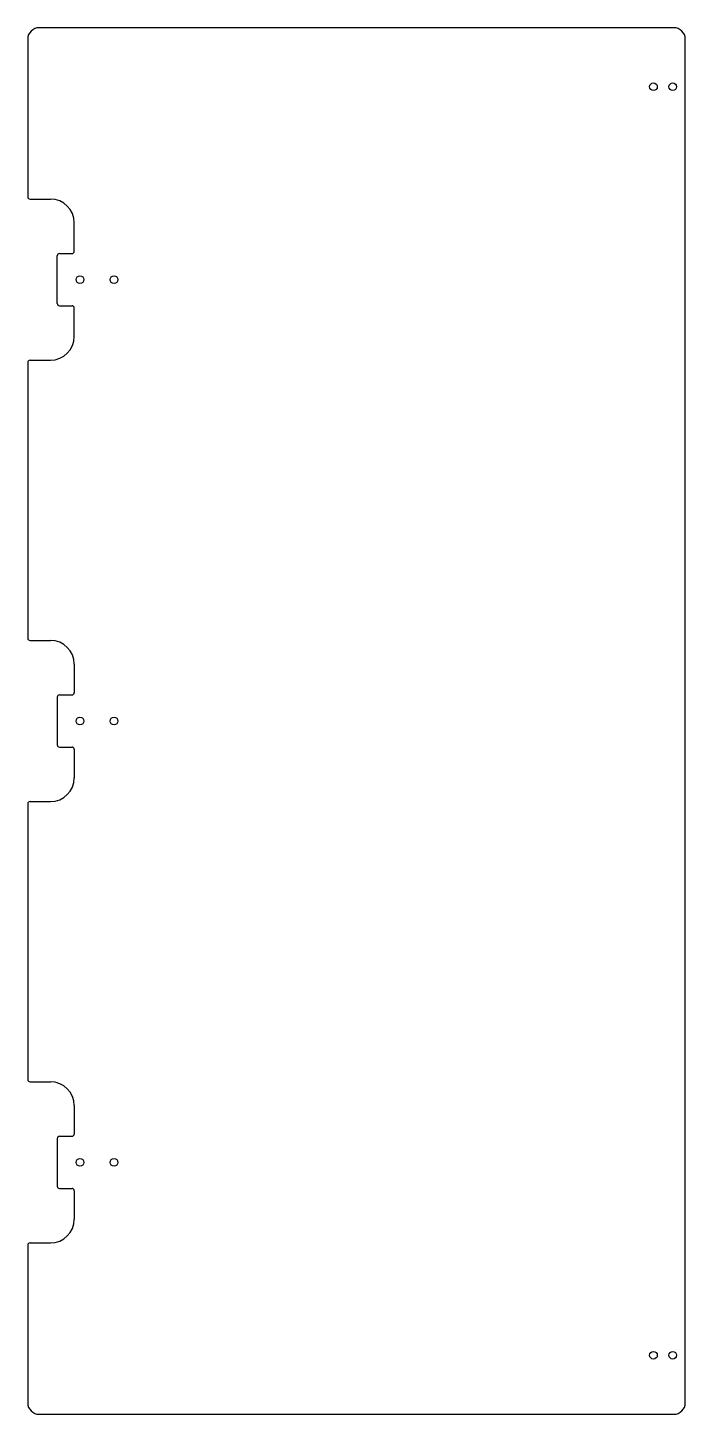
# Model space of a CAD drawing. Header units: millimetres. Extents: x -145 to 145, y -306 to 306.
import ezdxf

# ---------------------------------------------------------------- set-up
doc = ezdxf.new("R2010")
doc.units = ezdxf.units.MM

msp = doc.modelspace()

# ---------------------------------------------------------------- linework, layer by layer
at = {"color": 7, "linetype": 'Continuous', "lineweight": 25}
for p, q in [((-144.75, 300.5), (-144.75, 231)), ((139.75, 305.5), (-139.75, 305.5)), ((144.75, -300.5), (144.75, 300.5)), ((-143.75, 230), (-134.75, 230)), ((-124.25, 207), (-124.25, 219.5)), ((-131.75, 184), (-131.75, 205)), ((-130.75, 206), (-125.25, 206)), ((-130.75, 183), (-125.25, 183)), ((-124.25, 169.5), (-124.25, 182)), ((-143.75, 159), (-134.75, 159)), ((-144.75, 158), (-144.75, 36.5)), ((-143.75, 35.5), (-134.75, 35.5)), ((-124.25, 25), (-124.25, 12.5)), ((-131.75, 10.5), (-131.75, -10.5)), ((-130.75, 11.5), (-125.25, 11.5)), ((-130.75, -11.5), (-125.25, -11.5)), ((-124.25, -12.5), (-124.25, -25)), ((-144.75, -36.5), (-144.75, -158)), ((-143.75, -35.5), (-134.75, -35.5)), ((-143.75, -159), (-134.75, -159)), ((-124.25, -169.5), (-124.25, -182)), ((-130.75, -183), (-125.25, -183)), ((-131.75, -184), (-131.75, -205)), ((-130.75, -206), (-125.25, -206)), ((-124.25, -207), (-124.25, -219.5)), ((-144.75, -231), (-144.75, -300.5)), ((-143.75, -230), (-134.75, -230)), ((-139.75, -305.5), (139.75, -305.5))]:
    msp.add_line(p, q, dxfattribs=at)
for centre in [(130.75, 279.5), (139.25, 279.5), (-121.75, 194.5), (-106.75, 194.5), (-121.75, 0), (-106.75, 0), (-121.75, -194.5), (-106.75, -194.5), (130.75, -279.5), (139.25, -279.5)]:
    msp.add_circle(centre, 1.7, dxfattribs=at)
for centre, radius, start, end in [((-139.75, 300.5), 5, 90, 180), ((139.75, 300.5), 5, 0, 90), ((-143.75, 231), 1, 180, 270), ((-134.75, 219.5), 10.5, 0, 90), ((-130.75, 205), 1, 90, 180), ((-125.25, 207), 1, 270, 360), ((-130.75, 184), 1, 180, 270), ((-125.25, 182), 1, 360, 90), ((-134.75, 169.5), 10.5, 270, 0), ((-143.75, 158), 1, 90, 180), ((-143.75, 36.5), 1, 180, 270), ((-134.75, 25), 10.5, 0, 90), ((-125.25, 12.5), 1, 270, 0), ((-130.75, 10.5), 1, 90, 180), ((-130.75, -10.5), 1, 180, 270), ((-125.25, -12.5), 1, 360, 90), ((-134.75, -25), 10.5, 270, 0), ((-143.75, -36.5), 1, 90, 180), ((-143.75, -158), 1, 180, 270), ((-134.75, -169.5), 10.5, 0, 90), ((-130.75, -184), 1, 90, 180), ((-125.25, -182), 1, 270, 360), ((-130.75, -205), 1, 180, 270), ((-125.25, -207), 1, 360, 90), ((-134.75, -219.5), 10.5, 270, 0), ((-143.75, -231), 1, 90, 180), ((-139.75, -300.5), 5, 180, 270), ((139.75, -300.5), 5, 270, 0)]:
    msp.add_arc(centre, radius, start, end, dxfattribs=at)

doc.saveas('drawing.dxf')
